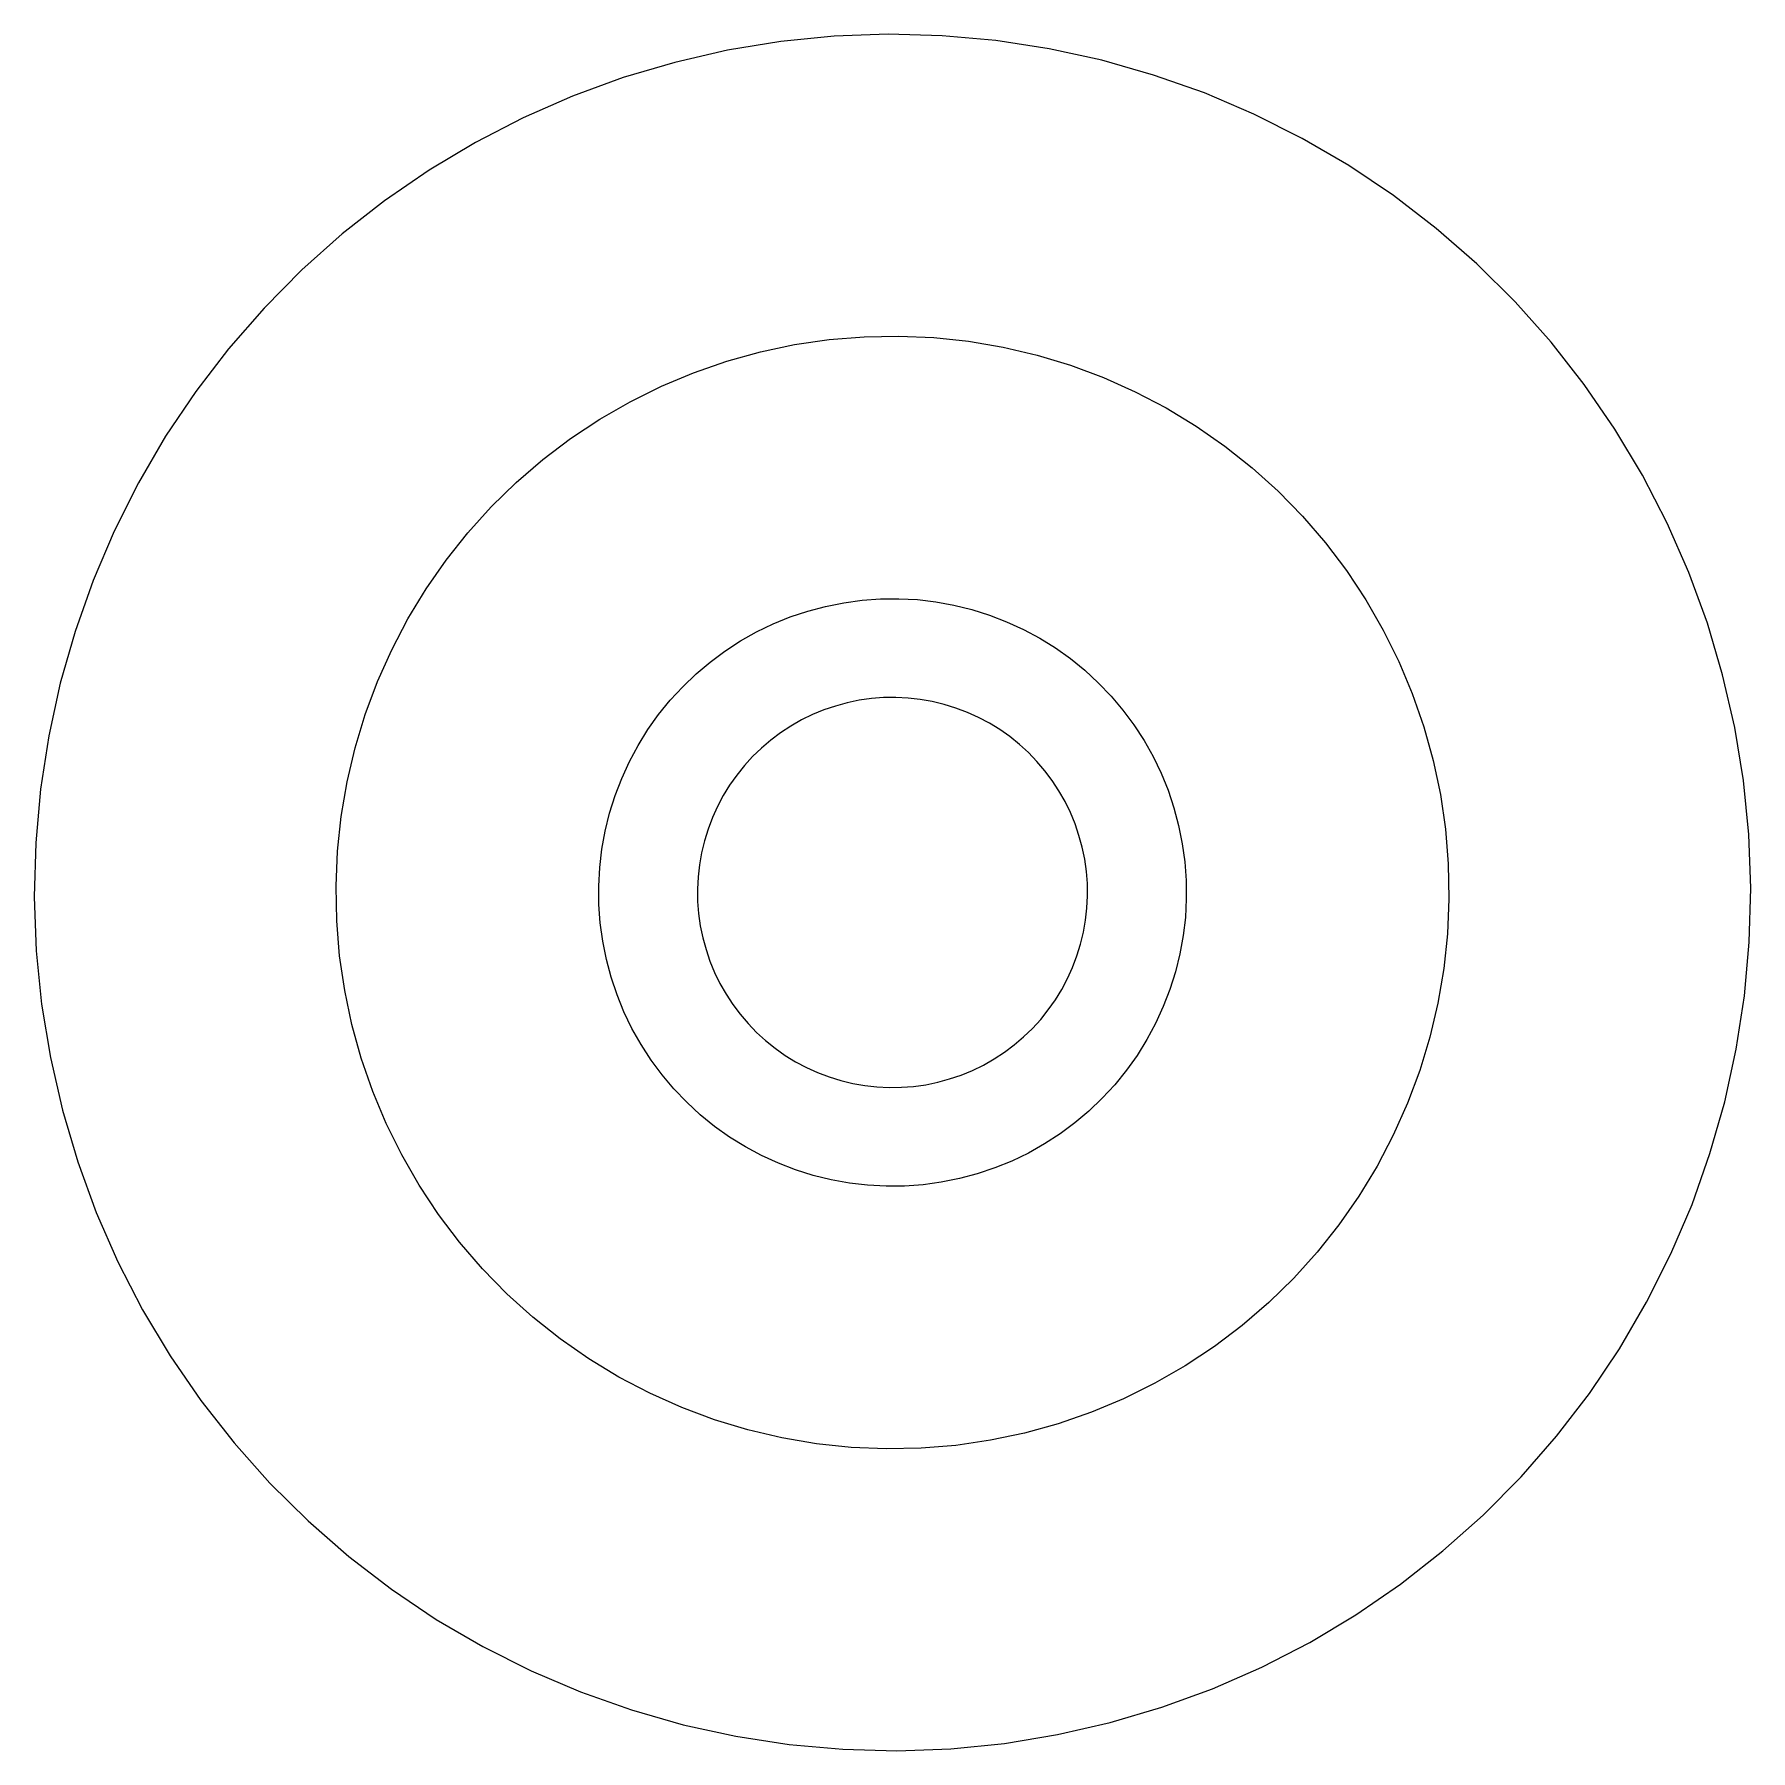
# Model space of a CAD drawing. Header units: millimetres. Extents: x -250 to 290, y -186 to 164.
# Drawn here: x -250.25 to -219.29, y -183.84 to -152.89 of the extents above; entities that cross this region are included whole.
import ezdxf

# ---------------------------------------------------------------- set-up
doc = ezdxf.new("R2010")
doc.units = ezdxf.units.MM
doc.header["$MEASUREMENT"] = 0
doc.layers.add('Camada 1', color=7, linetype='Continuous')

msp = doc.modelspace()

# ---------------------------------------------------------------- linework, layer by layer
at = {"layer": 'Camada 1', "color": 240, "lineweight": 9}
for points in [[(-245.3075, -179.7), (-245.3075, -179.7), (-245.9987, -179.0155), (-245.9987, -179.0155), (-245.9987, -179.0155), (-245.9987, -179.0155), (-246.6449, -178.2894), (-246.6449, -178.2894), (-246.6449, -178.2894), (-246.6449, -178.2894), (-247.2449, -177.524), (-247.2449, -177.524), (-247.2449, -177.524), (-247.2449, -177.524), (-247.7954, -176.7224), (-247.7954, -176.7224), (-247.7954, -176.7224), (-247.7954, -176.7224), (-248.2952, -175.8883), (-248.2952, -175.8883), (-248.2952, -175.8883), (-248.2952, -175.8883), (-248.741, -175.0237), (-248.741, -175.0237), (-248.741, -175.0237), (-248.741, -175.0237), (-249.1316, -174.1333), (-249.1316, -174.1333), (-249.1316, -174.1333), (-249.1316, -174.1333), (-249.4648, -173.2203), (-249.4648, -173.2203), (-249.4648, -173.2203), (-249.4648, -173.2203), (-249.7418, -172.2882), (-249.7418, -172.2882), (-249.7418, -172.2882), (-249.7418, -172.2882), (-249.9579, -171.3403), (-249.9579, -171.3403), (-249.9579, -171.3403), (-249.9579, -171.3403), (-250.1155, -170.3801), (-250.1155, -170.3801), (-250.1155, -170.3801), (-250.1155, -170.3801), (-250.2112, -169.4131), (-250.2112, -169.4131), (-250.2112, -169.4131), (-250.2112, -169.4131), (-250.2472, -168.4416), (-250.2472, -168.4416), (-250.2472, -168.4416), (-250.2472, -168.4416), (-250.2213, -167.469), (-250.2213, -167.469), (-250.2213, -167.469), (-250.2213, -167.469), (-250.1346, -166.5009), (-250.1346, -166.5009), (-250.1346, -166.5009), (-250.1346, -166.5009), (-249.9872, -165.5395), (-249.9872, -165.5395), (-249.9872, -165.5395), (-249.9872, -165.5395), (-249.78, -164.5894), (-249.78, -164.5894), (-249.78, -164.5894), (-249.78, -164.5894), (-249.5132, -163.6539), (-249.5132, -163.6539), (-249.5132, -163.6539), (-249.5132, -163.6539), (-249.1879, -162.7376), (-249.1879, -162.7376), (-249.1879, -162.7376), (-249.1879, -162.7376), (-248.8063, -161.8437), (-248.8063, -161.8437), (-248.8063, -161.8437), (-248.8063, -161.8437), (-248.3695, -160.9747), (-248.3695, -160.9747), (-248.3695, -160.9747), (-248.3695, -160.9747), (-247.8787, -160.1349), (-247.8787, -160.1349), (-247.8787, -160.1349), (-247.8787, -160.1349), (-247.3361, -159.3277), (-247.3361, -159.3277), (-247.3361, -159.3277), (-247.3361, -159.3277), (-246.7439, -158.5566), (-246.7439, -158.5566), (-246.7439, -158.5566), (-246.7439, -158.5566), (-246.1045, -157.8249), (-246.1045, -157.8249), (-246.1045, -157.8249), (-246.1045, -157.8249), (-245.4201, -157.1337), (-245.4201, -157.1337), (-245.4201, -157.1337), (-245.4201, -157.1337), (-244.694, -156.4864), (-244.694, -156.4864), (-244.694, -156.4864), (-244.694, -156.4864), (-243.9285, -155.8864), (-243.9285, -155.8864), (-243.9285, -155.8864), (-243.9285, -155.8864), (-243.127, -155.3359), (-243.127, -155.3359), (-243.127, -155.3359), (-243.127, -155.3359), (-242.2928, -154.8372), (-242.2928, -154.8372), (-242.2928, -154.8372), (-242.2928, -154.8372), (-241.4283, -154.3914), (-241.4283, -154.3914), (-241.4283, -154.3914), (-241.4283, -154.3914), (-240.5378, -154.0008), (-240.5378, -154.0008), (-240.5378, -154.0008), (-240.5378, -154.0008), (-239.6249, -153.6665), (-239.6249, -153.6665), (-239.6249, -153.6665), (-239.6249, -153.6665), (-238.6928, -153.3907), (-238.6928, -153.3907), (-238.6928, -153.3907), (-238.6928, -153.3907), (-237.7449, -153.1734), (-237.7449, -153.1734), (-237.7449, -153.1734), (-237.7449, -153.1734), (-236.7847, -153.0169), (-236.7847, -153.0169), (-236.7847, -153.0169), (-236.7847, -153.0169), (-235.8177, -152.9201), (-235.8177, -152.9201), (-235.8177, -152.9201), (-235.8177, -152.9201), (-234.8462, -152.8852), (-234.8462, -152.8852), (-234.8462, -152.8852), (-234.8462, -152.8852), (-233.8735, -152.9111), (-233.8735, -152.9111), (-233.8735, -152.9111), (-233.8735, -152.9111), (-232.9054, -152.9978), (-232.9054, -152.9978), (-232.9054, -152.9978), (-232.9054, -152.9978), (-231.944, -153.1453), (-231.944, -153.1453), (-231.944, -153.1453), (-231.944, -153.1453), (-230.9939, -153.3524), (-230.9939, -153.3524), (-230.9939, -153.3524), (-230.9939, -153.3524), (-230.0585, -153.6192), (-230.0585, -153.6192), (-230.0585, -153.6192), (-230.0585, -153.6192), (-229.1421, -153.9434), (-229.1421, -153.9434), (-229.1421, -153.9434), (-229.1421, -153.9434), (-228.2483, -154.325), (-228.2483, -154.325), (-228.2483, -154.325), (-228.2483, -154.325), (-227.3792, -154.7629), (-227.3792, -154.7629), (-227.3792, -154.7629), (-227.3792, -154.7629), (-226.5394, -155.2526), (-226.5394, -155.2526), (-226.5394, -155.2526), (-226.5394, -155.2526), (-225.7334, -155.7952), (-225.7334, -155.7952), (-225.7334, -155.7952), (-225.7334, -155.7952), (-224.9612, -156.3873), (-224.9612, -156.3873), (-224.9612, -156.3873), (-224.9612, -156.3873), (-224.2295, -157.0268), (-224.2295, -157.0268), (-224.2295, -157.0268), (-224.2295, -157.0268), (-223.5383, -157.7112), (-223.5383, -157.7112), (-223.5383, -157.7112), (-223.5383, -157.7112), (-222.891, -158.4373), (-222.891, -158.4373), (-222.891, -158.4373), (-222.891, -158.4373), (-222.291, -159.2028), (-222.291, -159.2028), (-222.291, -159.2028), (-222.291, -159.2028), (-221.7405, -160.0043), (-221.7405, -160.0043), (-221.7405, -160.0043), (-221.7405, -160.0043), (-221.2418, -160.8385), (-221.2418, -160.8385), (-221.2418, -160.8385), (-221.2418, -160.8385), (-220.796, -161.703), (-220.796, -161.703), (-220.796, -161.703), (-220.796, -161.703), (-220.4054, -162.5935), (-220.4054, -162.5935), (-220.4054, -162.5935), (-220.4054, -162.5935), (-220.071, -163.5064), (-220.071, -163.5064), (-220.071, -163.5064), (-220.071, -163.5064), (-219.7952, -164.4397), (-219.7952, -164.4397), (-219.7952, -164.4397), (-219.7952, -164.4397), (-219.578, -165.3875), (-219.578, -165.3875), (-219.578, -165.3875), (-219.578, -165.3875), (-219.4215, -166.3466), (-219.4215, -166.3466), (-219.4215, -166.3466), (-219.4215, -166.3466), (-219.3247, -167.3148), (-219.3247, -167.3148), (-219.3247, -167.3148), (-219.3247, -167.3148), (-219.2898, -168.2863), (-219.2898, -168.2863), (-219.2898, -168.2863), (-219.2898, -168.2863), (-219.3157, -169.2578), (-219.3157, -169.2578), (-219.3157, -169.2578), (-219.3157, -169.2578), (-219.4024, -170.227), (-219.4024, -170.227), (-219.4024, -170.227), (-219.4024, -170.227), (-219.5498, -171.1884), (-219.5498, -171.1884), (-219.5498, -171.1884), (-219.5498, -171.1884), (-219.757, -172.1385), (-219.757, -172.1385), (-219.757, -172.1385), (-219.757, -172.1385), (-220.0238, -173.0728), (-220.0238, -173.0728), (-220.0238, -173.0728), (-220.0238, -173.0728), (-220.348, -173.9892), (-220.348, -173.9892), (-220.348, -173.9892), (-220.348, -173.9892), (-220.7296, -174.8841), (-220.7296, -174.8841), (-220.7296, -174.8841), (-220.7296, -174.8841), (-221.1675, -175.7521), (-221.1675, -175.7521), (-221.1675, -175.7521), (-221.1675, -175.7521), (-221.6583, -176.5919), (-221.6583, -176.5919), (-221.6583, -176.5919), (-221.6583, -176.5919), (-222.1998, -177.399), (-222.1998, -177.399), (-222.1998, -177.399), (-222.1998, -177.399), (-222.7919, -178.1701), (-222.7919, -178.1701), (-222.7919, -178.1701), (-222.7919, -178.1701), (-223.4313, -178.903), (-223.4313, -178.903), (-223.4313, -178.903), (-223.4313, -178.903), (-224.1158, -179.5942), (-224.1158, -179.5942), (-224.1158, -179.5942), (-224.1158, -179.5942), (-224.8419, -180.2403), (-224.8419, -180.2403), (-224.8419, -180.2403), (-224.8419, -180.2403), (-225.6073, -180.8403), (-225.6073, -180.8403), (-225.6073, -180.8403), (-225.6073, -180.8403), (-226.4089, -181.3908), (-226.4089, -181.3908), (-226.4089, -181.3908), (-226.4089, -181.3908), (-227.243, -181.8906), (-227.243, -181.8906), (-227.243, -181.8906), (-227.243, -181.8906), (-228.1076, -182.3364), (-228.1076, -182.3364), (-228.1076, -182.3364), (-228.1076, -182.3364), (-228.998, -182.727), (-228.998, -182.727), (-228.998, -182.727), (-228.998, -182.727), (-229.911, -183.0603), (-229.911, -183.0603), (-229.911, -183.0603), (-229.911, -183.0603), (-230.8442, -183.3361), (-230.8442, -183.3361), (-230.8442, -183.3361), (-230.8442, -183.3361), (-231.7921, -183.5533), (-231.7921, -183.5533), (-231.7921, -183.5533), (-231.7921, -183.5533), (-232.7512, -183.7109), (-232.7512, -183.7109), (-232.7512, -183.7109), (-232.7512, -183.7109), (-233.7193, -183.8066), (-233.7193, -183.8066), (-233.7193, -183.8066), (-233.7193, -183.8066), (-234.6908, -183.8426), (-234.6908, -183.8426), (-234.6908, -183.8426), (-234.6908, -183.8426), (-235.6623, -183.8168), (-235.6623, -183.8168), (-235.6623, -183.8168), (-235.6623, -183.8168), (-236.6316, -183.7301), (-236.6316, -183.7301), (-236.6316, -183.7301), (-236.6316, -183.7301), (-237.5929, -183.5826), (-237.5929, -183.5826), (-237.5929, -183.5826), (-237.5929, -183.5826), (-238.543, -183.3755), (-238.543, -183.3755), (-238.543, -183.3755), (-238.543, -183.3755), (-239.4774, -183.1087), (-239.4774, -183.1087), (-239.4774, -183.1087), (-239.4774, -183.1087), (-240.3937, -182.7833), (-240.3937, -182.7833), (-240.3937, -182.7833), (-240.3937, -182.7833), (-241.2887, -182.4017), (-241.2887, -182.4017), (-241.2887, -182.4017), (-241.2887, -182.4017), (-242.1577, -181.9649), (-242.1577, -181.9649), (-242.1577, -181.9649), (-242.1577, -181.9649), (-242.9964, -181.4741), (-242.9964, -181.4741), (-242.9964, -181.4741), (-242.9964, -181.4741), (-243.8036, -180.9315), (-243.8036, -180.9315), (-243.8036, -180.9315), (-243.8036, -180.9315), (-244.5747, -180.3394), (-244.5747, -180.3394), (-244.5747, -180.3394), (-244.5747, -180.3394), (-245.3075, -179.7), (-245.3075, -179.7)], [(-241.7243, -175.6001), (-241.7243, -175.6001), (-241.256, -176.0234), (-241.256, -176.0234), (-241.256, -176.0234), (-241.256, -176.0234), (-240.7618, -176.4151), (-240.7618, -176.4151), (-240.7618, -176.4151), (-240.7618, -176.4151), (-240.2451, -176.7753), (-240.2451, -176.7753), (-240.2451, -176.7753), (-240.2451, -176.7753), (-239.7059, -177.1029), (-239.7059, -177.1029), (-239.7059, -177.1029), (-239.7059, -177.1029), (-239.1476, -177.3956), (-239.1476, -177.3956), (-239.1476, -177.3956), (-239.1476, -177.3956), (-238.5712, -177.6534), (-238.5712, -177.6534), (-238.5712, -177.6534), (-238.5712, -177.6534), (-237.9802, -177.8729), (-237.9802, -177.8729), (-237.9802, -177.8729), (-237.9802, -177.8729), (-237.3768, -178.0564), (-237.3768, -178.0564), (-237.3768, -178.0564), (-237.3768, -178.0564), (-236.7633, -178.2005), (-236.7633, -178.2005), (-236.7633, -178.2005), (-236.7633, -178.2005), (-236.1419, -178.3075), (-236.1419, -178.3075), (-236.1419, -178.3075), (-236.1419, -178.3075), (-235.5148, -178.3739), (-235.5148, -178.3739), (-235.5148, -178.3739), (-235.5148, -178.3739), (-234.8844, -178.4009), (-234.8844, -178.4009), (-234.8844, -178.4009), (-234.8844, -178.4009), (-234.254, -178.3885), (-234.254, -178.3885), (-234.254, -178.3885), (-234.254, -178.3885), (-233.6259, -178.3356), (-233.6259, -178.3356), (-233.6259, -178.3356), (-233.6259, -178.3356), (-233.0022, -178.2444), (-233.0022, -178.2444), (-233.0022, -178.2444), (-233.0022, -178.2444), (-232.3853, -178.1138), (-232.3853, -178.1138), (-232.3853, -178.1138), (-232.3853, -178.1138), (-231.7774, -177.945), (-231.7774, -177.945), (-231.7774, -177.945), (-231.7774, -177.945), (-231.1819, -177.739), (-231.1819, -177.739), (-231.1819, -177.739), (-231.1819, -177.739), (-230.5999, -177.4947), (-230.5999, -177.4947), (-230.5999, -177.4947), (-230.5999, -177.4947), (-230.0348, -177.2155), (-230.0348, -177.2155), (-230.0348, -177.2155), (-230.0348, -177.2155), (-229.4888, -176.9003), (-229.4888, -176.9003), (-229.4888, -176.9003), (-229.4888, -176.9003), (-228.9631, -176.5525), (-228.9631, -176.5525), (-228.9631, -176.5525), (-228.9631, -176.5525), (-228.4599, -176.172), (-228.4599, -176.172), (-228.4599, -176.172), (-228.4599, -176.172), (-227.9826, -175.7599), (-227.9826, -175.7599), (-227.9826, -175.7599), (-227.9826, -175.7599), (-227.5312, -175.3198), (-227.5312, -175.3198), (-227.5312, -175.3198), (-227.5312, -175.3198), (-227.1091, -174.8515), (-227.1091, -174.8515), (-227.1091, -174.8515), (-227.1091, -174.8515), (-226.7162, -174.3573), (-226.7162, -174.3573), (-226.7162, -174.3573), (-226.7162, -174.3573), (-226.356, -173.8406), (-226.356, -173.8406), (-226.356, -173.8406), (-226.356, -173.8406), (-226.0284, -173.3014), (-226.0284, -173.3014), (-226.0284, -173.3014), (-226.0284, -173.3014), (-225.7357, -172.743), (-225.7357, -172.743), (-225.7357, -172.743), (-225.7357, -172.743), (-225.479, -172.1666), (-225.479, -172.1666), (-225.479, -172.1666), (-225.479, -172.1666), (-225.2584, -171.5756), (-225.2584, -171.5756), (-225.2584, -171.5756), (-225.2584, -171.5756), (-225.076, -170.9722), (-225.076, -170.9722), (-225.076, -170.9722), (-225.076, -170.9722), (-224.9308, -170.3587), (-224.9308, -170.3587), (-224.9308, -170.3587), (-224.9308, -170.3587), (-224.825, -169.7373), (-224.825, -169.7373), (-224.825, -169.7373), (-224.825, -169.7373), (-224.7586, -169.1103), (-224.7586, -169.1103), (-224.7586, -169.1103), (-224.7586, -169.1103), (-224.7315, -168.4799), (-224.7315, -168.4799), (-224.7315, -168.4799), (-224.7315, -168.4799), (-224.7439, -167.8495), (-224.7439, -167.8495), (-224.7439, -167.8495), (-224.7439, -167.8495), (-224.7957, -167.2213), (-224.7957, -167.2213), (-224.7957, -167.2213), (-224.7957, -167.2213), (-224.8869, -166.5977), (-224.8869, -166.5977), (-224.8869, -166.5977), (-224.8869, -166.5977), (-225.0175, -165.9808), (-225.0175, -165.9808), (-225.0175, -165.9808), (-225.0175, -165.9808), (-225.1863, -165.3729), (-225.1863, -165.3729), (-225.1863, -165.3729), (-225.1863, -165.3729), (-225.3935, -164.7774), (-225.3935, -164.7774), (-225.3935, -164.7774), (-225.3935, -164.7774), (-225.6366, -164.1954), (-225.6366, -164.1954), (-225.6366, -164.1954), (-225.6366, -164.1954), (-225.9169, -163.6303), (-225.9169, -163.6303), (-225.9169, -163.6303), (-225.9169, -163.6303), (-226.231, -163.0843), (-226.231, -163.0843), (-226.231, -163.0843), (-226.231, -163.0843), (-226.58, -162.5586), (-226.58, -162.5586), (-226.58, -162.5586), (-226.58, -162.5586), (-226.9605, -162.0554), (-226.9605, -162.0554), (-226.9605, -162.0554), (-226.9605, -162.0554), (-227.3714, -161.5781), (-227.3714, -161.5781), (-227.3714, -161.5781), (-227.3714, -161.5781), (-227.8126, -161.1266), (-227.8126, -161.1266), (-227.8126, -161.1266), (-227.8126, -161.1266), (-228.2809, -160.7045), (-228.2809, -160.7045), (-228.2809, -160.7045), (-228.2809, -160.7045), (-228.774, -160.3116), (-228.774, -160.3116), (-228.774, -160.3116), (-228.774, -160.3116), (-229.2918, -159.9514), (-229.2918, -159.9514), (-229.2918, -159.9514), (-229.2918, -159.9514), (-229.8311, -159.6238), (-229.8311, -159.6238), (-229.8311, -159.6238), (-229.8311, -159.6238), (-230.3894, -159.3311), (-230.3894, -159.3311), (-230.3894, -159.3311), (-230.3894, -159.3311), (-230.9647, -159.0745), (-230.9647, -159.0745), (-230.9647, -159.0745), (-230.9647, -159.0745), (-231.5557, -158.8538), (-231.5557, -158.8538), (-231.5557, -158.8538), (-231.5557, -158.8538), (-232.1591, -158.6714), (-232.1591, -158.6714), (-232.1591, -158.6714), (-232.1591, -158.6714), (-232.7726, -158.5262), (-232.7726, -158.5262), (-232.7726, -158.5262), (-232.7726, -158.5262), (-233.3951, -158.4204), (-233.3951, -158.4204), (-233.3951, -158.4204), (-233.3951, -158.4204), (-234.0221, -158.354), (-234.0221, -158.354), (-234.0221, -158.354), (-234.0221, -158.354), (-234.6514, -158.327), (-234.6514, -158.327), (-234.6514, -158.327), (-234.6514, -158.327), (-235.2818, -158.3394), (-235.2818, -158.3394), (-235.2818, -158.3394), (-235.2818, -158.3394), (-235.9111, -158.3911), (-235.9111, -158.3911), (-235.9111, -158.3911), (-235.9111, -158.3911), (-236.5348, -158.4823), (-236.5348, -158.4823), (-236.5348, -158.4823), (-236.5348, -158.4823), (-237.1517, -158.6129), (-237.1517, -158.6129), (-237.1517, -158.6129), (-237.1517, -158.6129), (-237.7595, -158.7818), (-237.7595, -158.7818), (-237.7595, -158.7818), (-237.7595, -158.7818), (-238.3551, -158.9889), (-238.3551, -158.9889), (-238.3551, -158.9889), (-238.3551, -158.9889), (-238.9359, -159.2321), (-238.9359, -159.2321), (-238.9359, -159.2321), (-238.9359, -159.2321), (-239.501, -159.5124), (-239.501, -159.5124), (-239.501, -159.5124), (-239.501, -159.5124), (-240.0481, -159.8264), (-240.0481, -159.8264), (-240.0481, -159.8264), (-240.0481, -159.8264), (-240.5739, -160.1754), (-240.5739, -160.1754), (-240.5739, -160.1754), (-240.5739, -160.1754), (-241.0759, -160.5559), (-241.0759, -160.5559), (-241.0759, -160.5559), (-241.0759, -160.5559), (-241.5544, -160.9668), (-241.5544, -160.9668), (-241.5544, -160.9668), (-241.5544, -160.9668), (-242.0058, -161.4081), (-242.0058, -161.4081), (-242.0058, -161.4081), (-242.0058, -161.4081), (-242.4279, -161.8764), (-242.4279, -161.8764), (-242.4279, -161.8764), (-242.4279, -161.8764), (-242.8197, -162.3694), (-242.8197, -162.3694), (-242.8197, -162.3694), (-242.8197, -162.3694), (-243.1799, -162.8873), (-243.1799, -162.8873), (-243.1799, -162.8873), (-243.1799, -162.8873), (-243.5075, -163.4265), (-243.5075, -163.4265), (-243.5075, -163.4265), (-243.5075, -163.4265), (-243.8002, -163.9849), (-243.8002, -163.9849), (-243.8002, -163.9849), (-243.8002, -163.9849), (-244.058, -164.5601), (-244.058, -164.5601), (-244.058, -164.5601), (-244.058, -164.5601), (-244.2786, -165.1511), (-244.2786, -165.1511), (-244.2786, -165.1511), (-244.2786, -165.1511), (-244.461, -165.7545), (-244.461, -165.7545), (-244.461, -165.7545), (-244.461, -165.7545), (-244.6062, -166.368), (-244.6062, -166.368), (-244.6062, -166.368), (-244.6062, -166.368), (-244.712, -166.9905), (-244.712, -166.9905), (-244.712, -166.9905), (-244.712, -166.9905), (-244.7784, -167.6176), (-244.7784, -167.6176), (-244.7784, -167.6176), (-244.7784, -167.6176), (-244.8055, -168.2469), (-244.8055, -168.2469), (-244.8055, -168.2469), (-244.8055, -168.2469), (-244.7931, -168.8773), (-244.7931, -168.8773), (-244.7931, -168.8773), (-244.7931, -168.8773), (-244.7413, -169.5065), (-244.7413, -169.5065), (-244.7413, -169.5065), (-244.7413, -169.5065), (-244.649, -170.1302), (-244.649, -170.1302), (-244.649, -170.1302), (-244.649, -170.1302), (-244.5184, -170.7471), (-244.5184, -170.7471), (-244.5184, -170.7471), (-244.5184, -170.7471), (-244.3495, -171.355), (-244.3495, -171.355), (-244.3495, -171.355), (-244.3495, -171.355), (-244.1435, -171.9505), (-244.1435, -171.9505), (-244.1435, -171.9505), (-244.1435, -171.9505), (-243.8992, -172.5314), (-243.8992, -172.5314), (-243.8992, -172.5314), (-243.8992, -172.5314), (-243.6201, -173.0965), (-243.6201, -173.0965), (-243.6201, -173.0965), (-243.6201, -173.0965), (-243.3049, -173.6436), (-243.3049, -173.6436), (-243.3049, -173.6436), (-243.3049, -173.6436), (-242.957, -174.1693), (-242.957, -174.1693), (-242.957, -174.1693), (-242.957, -174.1693), (-242.5765, -174.6714), (-242.5765, -174.6714), (-242.5765, -174.6714), (-242.5765, -174.6714), (-242.1645, -175.1498), (-242.1645, -175.1498), (-242.1645, -175.1498), (-242.1645, -175.1498), (-241.7243, -175.6001), (-241.7243, -175.6001)], [(-238.48, -172.1475), (-238.48, -172.1475), (-238.2346, -172.3726), (-238.2346, -172.3726), (-238.2346, -172.3726), (-238.2346, -172.3726), (-237.9768, -172.5831), (-237.9768, -172.5831), (-237.9768, -172.5831), (-237.9768, -172.5831), (-237.7055, -172.7756), (-237.7055, -172.7756), (-237.7055, -172.7756), (-237.7055, -172.7756), (-237.4218, -172.9513), (-237.4218, -172.9513), (-237.4218, -172.9513), (-237.4218, -172.9513), (-237.1291, -173.1089), (-237.1291, -173.1089), (-237.1291, -173.1089), (-237.1291, -173.1089), (-236.8263, -173.2484), (-236.8263, -173.2484), (-236.8263, -173.2484), (-236.8263, -173.2484), (-236.5156, -173.3678), (-236.5156, -173.3678), (-236.5156, -173.3678), (-236.5156, -173.3678), (-236.1982, -173.468), (-236.1982, -173.468), (-236.1982, -173.468), (-236.1982, -173.468), (-235.8751, -173.5468), (-235.8751, -173.5468), (-235.8751, -173.5468), (-235.8751, -173.5468), (-235.5464, -173.6064), (-235.5464, -173.6064), (-235.5464, -173.6064), (-235.5464, -173.6064), (-235.2165, -173.6447), (-235.2165, -173.6447), (-235.2165, -173.6447), (-235.2165, -173.6447), (-234.8833, -173.6627), (-234.8833, -173.6627), (-234.8833, -173.6627), (-234.8833, -173.6627), (-234.5512, -173.6593), (-234.5512, -173.6593), (-234.5512, -173.6593), (-234.5512, -173.6593), (-234.218, -173.6357), (-234.218, -173.6357), (-234.218, -173.6357), (-234.218, -173.6357), (-233.8882, -173.5907), (-233.8882, -173.5907), (-233.8882, -173.5907), (-233.8882, -173.5907), (-233.5617, -173.5254), (-233.5617, -173.5254), (-233.5617, -173.5254), (-233.5617, -173.5254), (-233.2409, -173.4387), (-233.2409, -173.4387), (-233.2409, -173.4387), (-233.2409, -173.4387), (-232.9246, -173.3329), (-232.9246, -173.3329), (-232.9246, -173.3329), (-232.9246, -173.3329), (-232.6161, -173.2079), (-232.6161, -173.2079), (-232.6161, -173.2079), (-232.6161, -173.2079), (-232.3167, -173.0627), (-232.3167, -173.0627), (-232.3167, -173.0627), (-232.3167, -173.0627), (-232.0262, -172.8995), (-232.0262, -172.8995), (-232.0262, -172.8995), (-232.0262, -172.8995), (-231.747, -172.7182), (-231.747, -172.7182), (-231.747, -172.7182), (-231.747, -172.7182), (-231.4791, -172.5201), (-231.4791, -172.5201), (-231.4791, -172.5201), (-231.4791, -172.5201), (-231.2247, -172.3051), (-231.2247, -172.3051), (-231.2247, -172.3051), (-231.2247, -172.3051), (-230.9849, -172.0754), (-230.9849, -172.0754), (-230.9849, -172.0754), (-230.9849, -172.0754), (-230.7587, -171.83), (-230.7587, -171.83), (-230.7587, -171.83), (-230.7587, -171.83), (-230.5493, -171.5711), (-230.5493, -171.5711), (-230.5493, -171.5711), (-230.5493, -171.5711), (-230.3557, -171.3009), (-230.3557, -171.3009), (-230.3557, -171.3009), (-230.3557, -171.3009), (-230.18, -171.0173), (-230.18, -171.0173), (-230.18, -171.0173), (-230.18, -171.0173), (-230.0224, -170.7246), (-230.0224, -170.7246), (-230.0224, -170.7246), (-230.0224, -170.7246), (-229.884, -170.4218), (-229.884, -170.4218), (-229.884, -170.4218), (-229.884, -170.4218), (-229.7646, -170.1111), (-229.7646, -170.1111), (-229.7646, -170.1111), (-229.7646, -170.1111), (-229.6645, -169.7936), (-229.6645, -169.7936), (-229.6645, -169.7936), (-229.6645, -169.7936), (-229.5845, -169.4694), (-229.5845, -169.4694), (-229.5845, -169.4694), (-229.5845, -169.4694), (-229.526, -169.1418), (-229.526, -169.1418), (-229.526, -169.1418), (-229.526, -169.1418), (-229.4866, -168.812), (-229.4866, -168.812), (-229.4866, -168.812), (-229.4866, -168.812), (-229.4697, -168.4788), (-229.4697, -168.4788), (-229.4697, -168.4788), (-229.4697, -168.4788), (-229.472, -168.1455), (-229.472, -168.1455), (-229.472, -168.1455), (-229.472, -168.1455), (-229.4967, -167.8135), (-229.4967, -167.8135), (-229.4967, -167.8135), (-229.4967, -167.8135), (-229.5418, -167.4836), (-229.5418, -167.4836), (-229.5418, -167.4836), (-229.5418, -167.4836), (-229.607, -167.1572), (-229.607, -167.1572), (-229.607, -167.1572), (-229.607, -167.1572), (-229.6926, -166.8363), (-229.6926, -166.8363), (-229.6926, -166.8363), (-229.6926, -166.8363), (-229.7984, -166.52), (-229.7984, -166.52), (-229.7984, -166.52), (-229.7984, -166.52), (-229.9245, -166.2115), (-229.9245, -166.2115), (-229.9245, -166.2115), (-229.9245, -166.2115), (-230.0686, -165.9121), (-230.0686, -165.9121), (-230.0686, -165.9121), (-230.0686, -165.9121), (-230.2318, -165.6217), (-230.2318, -165.6217), (-230.2318, -165.6217), (-230.2318, -165.6217), (-230.4131, -165.3425), (-230.4131, -165.3425), (-230.4131, -165.3425), (-230.4131, -165.3425), (-230.6123, -165.0746), (-230.6123, -165.0746), (-230.6123, -165.0746), (-230.6123, -165.0746), (-230.8262, -164.8202), (-230.8262, -164.8202), (-230.8262, -164.8202), (-230.8262, -164.8202), (-231.057, -164.5792), (-231.057, -164.5792), (-231.057, -164.5792), (-231.057, -164.5792), (-231.3013, -164.3541), (-231.3013, -164.3541), (-231.3013, -164.3541), (-231.3013, -164.3541), (-231.5602, -164.1447), (-231.5602, -164.1447), (-231.5602, -164.1447), (-231.5602, -164.1447), (-231.8315, -163.9511), (-231.8315, -163.9511), (-231.8315, -163.9511), (-231.8315, -163.9511), (-232.114, -163.7755), (-232.114, -163.7755), (-232.114, -163.7755), (-232.114, -163.7755), (-232.4078, -163.6179), (-232.4078, -163.6179), (-232.4078, -163.6179), (-232.4078, -163.6179), (-232.7107, -163.4794), (-232.7107, -163.4794), (-232.7107, -163.4794), (-232.7107, -163.4794), (-233.0214, -163.3601), (-233.0214, -163.3601), (-233.0214, -163.3601), (-233.0214, -163.3601), (-233.3388, -163.2599), (-233.3388, -163.2599), (-233.3388, -163.2599), (-233.3388, -163.2599), (-233.6619, -163.18), (-233.6619, -163.18), (-233.6619, -163.18), (-233.6619, -163.18), (-233.9895, -163.1203), (-233.9895, -163.1203), (-233.9895, -163.1203), (-233.9895, -163.1203), (-234.3205, -163.082), (-234.3205, -163.082), (-234.3205, -163.082), (-234.3205, -163.082), (-234.6525, -163.0651), (-234.6525, -163.0651), (-234.6525, -163.0651), (-234.6525, -163.0651), (-234.9858, -163.0674), (-234.9858, -163.0674), (-234.9858, -163.0674), (-234.9858, -163.0674), (-235.3178, -163.0922), (-235.3178, -163.0922), (-235.3178, -163.0922), (-235.3178, -163.0922), (-235.6477, -163.1372), (-235.6477, -163.1372), (-235.6477, -163.1372), (-235.6477, -163.1372), (-235.9741, -163.2025), (-235.9741, -163.2025), (-235.9741, -163.2025), (-235.9741, -163.2025), (-236.2961, -163.288), (-236.2961, -163.288), (-236.2961, -163.288), (-236.2961, -163.288), (-236.6113, -163.3939), (-236.6113, -163.3939), (-236.6113, -163.3939), (-236.6113, -163.3939), (-236.9198, -163.5199), (-236.9198, -163.5199), (-236.9198, -163.5199), (-236.9198, -163.5199), (-237.2203, -163.664), (-237.2203, -163.664), (-237.2203, -163.664), (-237.2203, -163.664), (-237.5108, -163.8273), (-237.5108, -163.8273), (-237.5108, -163.8273), (-237.5108, -163.8273), (-237.7899, -164.0085), (-237.7899, -164.0085), (-237.7899, -164.0085), (-237.7899, -164.0085), (-238.0567, -164.2066), (-238.0567, -164.2066), (-238.0567, -164.2066), (-238.0567, -164.2066), (-238.3111, -164.4216), (-238.3111, -164.4216), (-238.3111, -164.4216), (-238.3111, -164.4216), (-238.5521, -164.6524), (-238.5521, -164.6524), (-238.5521, -164.6524), (-238.5521, -164.6524), (-238.7772, -164.8967), (-238.7772, -164.8967), (-238.7772, -164.8967), (-238.7772, -164.8967), (-238.9877, -165.1556), (-238.9877, -165.1556), (-238.9877, -165.1556), (-238.9877, -165.1556), (-239.1802, -165.4269), (-239.1802, -165.4269), (-239.1802, -165.4269), (-239.1802, -165.4269), (-239.3558, -165.7095), (-239.3558, -165.7095), (-239.3558, -165.7095), (-239.3558, -165.7095), (-239.5134, -166.0033), (-239.5134, -166.0033), (-239.5134, -166.0033), (-239.5134, -166.0033), (-239.653, -166.3061), (-239.653, -166.3061), (-239.653, -166.3061), (-239.653, -166.3061), (-239.7723, -166.6168), (-239.7723, -166.6168), (-239.7723, -166.6168), (-239.7723, -166.6168), (-239.8725, -166.9343), (-239.8725, -166.9343), (-239.8725, -166.9343), (-239.8725, -166.9343), (-239.9513, -167.2573), (-239.9513, -167.2573), (-239.9513, -167.2573), (-239.9513, -167.2573), (-240.011, -167.5849), (-240.011, -167.5849), (-240.011, -167.5849), (-240.011, -167.5849), (-240.0493, -167.9159), (-240.0493, -167.9159), (-240.0493, -167.9159), (-240.0493, -167.9159), (-240.0673, -168.248), (-240.0673, -168.248), (-240.0673, -168.248), (-240.0673, -168.248), (-240.0639, -168.5812), (-240.0639, -168.5812), (-240.0639, -168.5812), (-240.0639, -168.5812), (-240.0403, -168.9133), (-240.0403, -168.9133), (-240.0403, -168.9133), (-240.0403, -168.9133), (-239.9952, -169.2431), (-239.9952, -169.2431), (-239.9952, -169.2431), (-239.9952, -169.2431), (-239.9299, -169.5696), (-239.9299, -169.5696), (-239.9299, -169.5696), (-239.9299, -169.5696), (-239.8433, -169.8915), (-239.8433, -169.8915), (-239.8433, -169.8915), (-239.8433, -169.8915), (-239.7374, -170.2067), (-239.7374, -170.2067), (-239.7374, -170.2067), (-239.7374, -170.2067), (-239.6125, -170.5152), (-239.6125, -170.5152), (-239.6125, -170.5152), (-239.6125, -170.5152), (-239.4673, -170.8158), (-239.4673, -170.8158), (-239.4673, -170.8158), (-239.4673, -170.8158), (-239.304, -171.1051), (-239.304, -171.1051), (-239.304, -171.1051), (-239.304, -171.1051), (-239.1228, -171.3854), (-239.1228, -171.3854), (-239.1228, -171.3854), (-239.1228, -171.3854), (-238.9247, -171.6522), (-238.9247, -171.6522), (-238.9247, -171.6522), (-238.9247, -171.6522), (-238.7097, -171.9066), (-238.7097, -171.9066), (-238.7097, -171.9066), (-238.7097, -171.9066), (-238.48, -172.1475), (-238.48, -172.1475)], [(-237.5164, -170.5591), (-237.5164, -170.5591), (-237.6492, -170.3824), (-237.6492, -170.3824), (-237.6492, -170.3824), (-237.6492, -170.3824), (-237.7708, -170.1977), (-237.7708, -170.1977), (-237.7708, -170.1977), (-237.7708, -170.1977), (-237.88, -170.0052), (-237.88, -170.0052), (-237.88, -170.0052), (-237.88, -170.0052), (-237.9768, -169.8071), (-237.9768, -169.8071), (-237.9768, -169.8071), (-237.9768, -169.8071), (-238.0612, -169.6022), (-238.0612, -169.6022), (-238.0612, -169.6022), (-238.0612, -169.6022), (-238.1322, -169.3928), (-238.1322, -169.3928), (-238.1322, -169.3928), (-238.1322, -169.3928), (-238.1907, -169.1801), (-238.1907, -169.1801), (-238.1907, -169.1801), (-238.1907, -169.1801), (-238.2346, -168.9639), (-238.2346, -168.9639), (-238.2346, -168.9639), (-238.2346, -168.9639), (-238.265, -168.7444), (-238.265, -168.7444), (-238.265, -168.7444), (-238.265, -168.7444), (-238.283, -168.5238), (-238.283, -168.5238), (-238.283, -168.5238), (-238.283, -168.5238), (-238.2853, -168.3031), (-238.2853, -168.3031), (-238.2853, -168.3031), (-238.2853, -168.3031), (-238.2751, -168.0825), (-238.2751, -168.0825), (-238.2751, -168.0825), (-238.2751, -168.0825), (-238.2504, -167.863), (-238.2504, -167.863), (-238.2504, -167.863), (-238.2504, -167.863), (-238.2121, -167.6457), (-238.2121, -167.6457), (-238.2121, -167.6457), (-238.2121, -167.6457), (-238.1603, -167.4307), (-238.1603, -167.4307), (-238.1603, -167.4307), (-238.1603, -167.4307), (-238.095, -167.2191), (-238.095, -167.2191), (-238.095, -167.2191), (-238.095, -167.2191), (-238.0162, -167.0131), (-238.0162, -167.0131), (-238.0162, -167.0131), (-238.0162, -167.0131), (-237.925, -166.8116), (-237.925, -166.8116), (-237.925, -166.8116), (-237.925, -166.8116), (-237.8215, -166.6168), (-237.8215, -166.6168), (-237.8215, -166.6168), (-237.8215, -166.6168), (-237.7055, -166.4277), (-237.7055, -166.4277), (-237.7055, -166.4277), (-237.7055, -166.4277), (-237.5783, -166.2476), (-237.5783, -166.2476), (-237.5783, -166.2476), (-237.5783, -166.2476), (-237.4398, -166.0753), (-237.4398, -166.0753), (-237.4398, -166.0753), (-237.4398, -166.0753), (-237.2912, -165.9121), (-237.2912, -165.9121), (-237.2912, -165.9121), (-237.2912, -165.9121), (-237.1325, -165.7579), (-237.1325, -165.7579), (-237.1325, -165.7579), (-237.1325, -165.7579), (-236.9637, -165.6149), (-236.9637, -165.6149), (-236.9637, -165.6149), (-236.9637, -165.6149), (-236.7869, -165.4821), (-236.7869, -165.4821), (-236.7869, -165.4821), (-236.7869, -165.4821), (-236.6023, -165.3616), (-236.6023, -165.3616), (-236.6023, -165.3616), (-236.6023, -165.3616), (-236.4098, -165.2524), (-236.4098, -165.2524), (-236.4098, -165.2524), (-236.4098, -165.2524), (-236.2117, -165.1556), (-236.2117, -165.1556), (-236.2117, -165.1556), (-236.2117, -165.1556), (-236.0068, -165.0712), (-236.0068, -165.0712), (-236.0068, -165.0712), (-236.0068, -165.0712), (-235.7974, -165.0003), (-235.7974, -165.0003), (-235.7974, -165.0003), (-235.7974, -165.0003), (-235.5846, -164.9417), (-235.5846, -164.9417), (-235.5846, -164.9417), (-235.5846, -164.9417), (-235.3685, -164.8967), (-235.3685, -164.8967), (-235.3685, -164.8967), (-235.3685, -164.8967), (-235.149, -164.8663), (-235.149, -164.8663), (-235.149, -164.8663), (-235.149, -164.8663), (-234.9283, -164.8494), (-234.9283, -164.8494), (-234.9283, -164.8494), (-234.9283, -164.8494), (-234.7077, -164.846), (-234.7077, -164.846), (-234.7077, -164.846), (-234.7077, -164.846), (-234.4871, -164.8573), (-234.4871, -164.8573), (-234.4871, -164.8573), (-234.4871, -164.8573), (-234.2675, -164.8821), (-234.2675, -164.8821), (-234.2675, -164.8821), (-234.2675, -164.8821), (-234.0503, -164.9203), (-234.0503, -164.9203), (-234.0503, -164.9203), (-234.0503, -164.9203), (-233.8353, -164.9721), (-233.8353, -164.9721), (-233.8353, -164.9721), (-233.8353, -164.9721), (-233.6236, -165.0374), (-233.6236, -165.0374), (-233.6236, -165.0374), (-233.6236, -165.0374), (-233.4176, -165.1151), (-233.4176, -165.1151), (-233.4176, -165.1151), (-233.4176, -165.1151), (-233.2161, -165.2063), (-233.2161, -165.2063), (-233.2161, -165.2063), (-233.2161, -165.2063), (-233.0214, -165.311), (-233.0214, -165.311), (-233.0214, -165.311), (-233.0214, -165.311), (-232.8322, -165.4258), (-232.8322, -165.4258), (-232.8322, -165.4258), (-232.8322, -165.4258), (-232.6521, -165.553), (-232.6521, -165.553), (-232.6521, -165.553), (-232.6521, -165.553), (-232.4799, -165.6915), (-232.4799, -165.6915), (-232.4799, -165.6915), (-232.4799, -165.6915), (-232.3167, -165.8412), (-232.3167, -165.8412), (-232.3167, -165.8412), (-232.3167, -165.8412), (-232.1624, -165.9999), (-232.1624, -165.9999), (-232.1624, -165.9999), (-232.1624, -165.9999), (-232.0195, -166.1676), (-232.0195, -166.1676), (-232.0195, -166.1676), (-232.0195, -166.1676), (-231.8866, -166.3455), (-231.8866, -166.3455), (-231.8866, -166.3455), (-231.8866, -166.3455), (-231.7662, -166.5301), (-231.7662, -166.5301), (-231.7662, -166.5301), (-231.7662, -166.5301), (-231.657, -166.7215), (-231.657, -166.7215), (-231.657, -166.7215), (-231.657, -166.7215), (-231.5602, -166.9208), (-231.5602, -166.9208), (-231.5602, -166.9208), (-231.5602, -166.9208), (-231.4757, -167.1245), (-231.4757, -167.1245), (-231.4757, -167.1245), (-231.4757, -167.1245), (-231.4048, -167.3339), (-231.4048, -167.3339), (-231.4048, -167.3339), (-231.4048, -167.3339), (-231.3463, -167.5478), (-231.3463, -167.5478), (-231.3463, -167.5478), (-231.3463, -167.5478), (-231.3024, -167.7639), (-231.3024, -167.7639), (-231.3024, -167.7639), (-231.3024, -167.7639), (-231.2709, -167.9823), (-231.2709, -167.9823), (-231.2709, -167.9823), (-231.2709, -167.9823), (-231.254, -168.203), (-231.254, -168.203), (-231.254, -168.203), (-231.254, -168.203), (-231.2506, -168.4236), (-231.2506, -168.4236), (-231.2506, -168.4236), (-231.2506, -168.4236), (-231.2619, -168.6442), (-231.2619, -168.6442), (-231.2619, -168.6442), (-231.2619, -168.6442), (-231.2866, -168.8649), (-231.2866, -168.8649), (-231.2866, -168.8649), (-231.2866, -168.8649), (-231.3249, -169.0821), (-231.3249, -169.0821), (-231.3249, -169.0821), (-231.3249, -169.0821), (-231.3767, -169.2972), (-231.3767, -169.2972), (-231.3767, -169.2972), (-231.3767, -169.2972), (-231.442, -169.5077), (-231.442, -169.5077), (-231.442, -169.5077), (-231.442, -169.5077), (-231.5197, -169.7148), (-231.5197, -169.7148), (-231.5197, -169.7148), (-231.5197, -169.7148), (-231.6108, -169.9163), (-231.6108, -169.9163), (-231.6108, -169.9163), (-231.6108, -169.9163), (-231.7155, -170.1111), (-231.7155, -170.1111), (-231.7155, -170.1111), (-231.7155, -170.1111), (-231.8304, -170.2991), (-231.8304, -170.2991), (-231.8304, -170.2991), (-231.8304, -170.2991), (-231.9587, -170.4803), (-231.9587, -170.4803), (-231.9587, -170.4803), (-231.9587, -170.4803), (-232.096, -170.6525), (-232.096, -170.6525), (-232.096, -170.6525), (-232.096, -170.6525), (-232.2457, -170.8158), (-232.2457, -170.8158), (-232.2457, -170.8158), (-232.2457, -170.8158), (-232.4045, -170.9689), (-232.4045, -170.9689), (-232.4045, -170.9689), (-232.4045, -170.9689), (-232.5722, -171.1118), (-232.5722, -171.1118), (-232.5722, -171.1118), (-232.5722, -171.1118), (-232.7501, -171.2447), (-232.7501, -171.2447), (-232.7501, -171.2447), (-232.7501, -171.2447), (-232.9347, -171.3662), (-232.9347, -171.3662), (-232.9347, -171.3662), (-232.9347, -171.3662), (-233.1272, -171.4754), (-233.1272, -171.4754), (-233.1272, -171.4754), (-233.1272, -171.4754), (-233.3253, -171.5722), (-233.3253, -171.5722), (-233.3253, -171.5722), (-233.3253, -171.5722), (-233.5291, -171.6567), (-233.5291, -171.6567), (-233.5291, -171.6567), (-233.5291, -171.6567), (-233.7385, -171.7276), (-233.7385, -171.7276), (-233.7385, -171.7276), (-233.7385, -171.7276), (-233.9523, -171.785), (-233.9523, -171.785), (-233.9523, -171.785), (-233.9523, -171.785), (-234.1685, -171.83), (-234.1685, -171.83), (-234.1685, -171.83), (-234.1685, -171.83), (-234.3869, -171.8604), (-234.3869, -171.8604), (-234.3869, -171.8604), (-234.3869, -171.8604), (-234.6075, -171.8773), (-234.6075, -171.8773), (-234.6075, -171.8773), (-234.6075, -171.8773), (-234.8282, -171.8807), (-234.8282, -171.8807), (-234.8282, -171.8807), (-234.8282, -171.8807), (-235.0488, -171.8706), (-235.0488, -171.8706), (-235.0488, -171.8706), (-235.0488, -171.8706), (-235.2694, -171.8458), (-235.2694, -171.8458), (-235.2694, -171.8458), (-235.2694, -171.8458), (-235.4867, -171.8075), (-235.4867, -171.8075), (-235.4867, -171.8075), (-235.4867, -171.8075), (-235.7017, -171.7557), (-235.7017, -171.7557), (-235.7017, -171.7557), (-235.7017, -171.7557), (-235.9122, -171.6904), (-235.9122, -171.6904), (-235.9122, -171.6904), (-235.9122, -171.6904), (-236.1194, -171.6116), (-236.1194, -171.6116), (-236.1194, -171.6116), (-236.1194, -171.6116), (-236.3209, -171.5205), (-236.3209, -171.5205), (-236.3209, -171.5205), (-236.3209, -171.5205), (-236.5156, -171.4169), (-236.5156, -171.4169), (-236.5156, -171.4169), (-236.5156, -171.4169), (-236.7036, -171.3009), (-236.7036, -171.3009), (-236.7036, -171.3009), (-236.7036, -171.3009), (-236.8849, -171.1737), (-236.8849, -171.1737), (-236.8849, -171.1737), (-236.8849, -171.1737), (-237.0571, -171.0353), (-237.0571, -171.0353), (-237.0571, -171.0353), (-237.0571, -171.0353), (-237.2203, -170.8867), (-237.2203, -170.8867), (-237.2203, -170.8867), (-237.2203, -170.8867), (-237.3734, -170.728), (-237.3734, -170.728), (-237.3734, -170.728), (-237.3734, -170.728), (-237.5164, -170.5591), (-237.5164, -170.5591)]]:
    msp.add_open_spline(points, degree=3, knots=[0, 0, 0, 0, 0.009901, 0.009901, 0.009901, 0.009901, 0.019802, 0.019802, 0.019802, 0.019802, 0.029703, 0.029703, 0.029703, 0.029703, 0.039604, 0.039604, 0.039604, 0.039604, 0.049505, 0.049505, 0.049505, 0.049505, 0.0594059, 0.0594059, 0.0594059, 0.0594059, 0.0693069, 0.0693069, 0.0693069, 0.0693069, 0.0792079, 0.0792079, 0.0792079, 0.0792079, 0.0891089, 0.0891089, 0.0891089, 0.0891089, 0.0990099, 0.0990099, 0.0990099, 0.0990099, 0.1089109, 0.1089109, 0.1089109, 0.1089109, 0.1188119, 0.1188119, 0.1188119, 0.1188119, 0.1287129, 0.1287129, 0.1287129, 0.1287129, 0.1386139, 0.1386139, 0.1386139, 0.1386139, 0.1485149, 0.1485149, 0.1485149, 0.1485149, 0.1584158, 0.1584158, 0.1584158, 0.1584158, 0.1683168, 0.1683168, 0.1683168, 0.1683168, 0.1782178, 0.1782178, 0.1782178, 0.1782178, 0.1881188, 0.1881188, 0.1881188, 0.1881188, 0.1980198, 0.1980198, 0.1980198, 0.1980198, 0.2079208, 0.2079208, 0.2079208, 0.2079208, 0.2178218, 0.2178218, 0.2178218, 0.2178218, 0.2277228, 0.2277228, 0.2277228, 0.2277228, 0.2376238, 0.2376238, 0.2376238, 0.2376238, 0.2475248, 0.2475248, 0.2475248, 0.2475248, 0.2574257, 0.2574257, 0.2574257, 0.2574257, 0.2673267, 0.2673267, 0.2673267, 0.2673267, 0.2772277, 0.2772277, 0.2772277, 0.2772277, 0.2871287, 0.2871287, 0.2871287, 0.2871287, 0.2970297, 0.2970297, 0.2970297, 0.2970297, 0.3069307, 0.3069307, 0.3069307, 0.3069307, 0.3168317, 0.3168317, 0.3168317, 0.3168317, 0.3267327, 0.3267327, 0.3267327, 0.3267327, 0.3366337, 0.3366337, 0.3366337, 0.3366337, 0.3465347, 0.3465347, 0.3465347, 0.3465347, 0.3564356, 0.3564356, 0.3564356, 0.3564356, 0.3663366, 0.3663366, 0.3663366, 0.3663366, 0.3762376, 0.3762376, 0.3762376, 0.3762376, 0.3861386, 0.3861386, 0.3861386, 0.3861386, 0.3960396, 0.3960396, 0.3960396, 0.3960396, 0.4059406, 0.4059406, 0.4059406, 0.4059406, 0.4158416, 0.4158416, 0.4158416, 0.4158416, 0.4257426, 0.4257426, 0.4257426, 0.4257426, 0.4356436, 0.4356436, 0.4356436, 0.4356436, 0.4455446, 0.4455446, 0.4455446, 0.4455446, 0.4554455, 0.4554455, 0.4554455, 0.4554455, 0.4653465, 0.4653465, 0.4653465, 0.4653465, 0.4752475, 0.4752475, 0.4752475, 0.4752475, 0.4851485, 0.4851485, 0.4851485, 0.4851485, 0.4950495, 0.4950495, 0.4950495, 0.4950495, 0.5049505, 0.5049505, 0.5049505, 0.5049505, 0.5148515, 0.5148515, 0.5148515, 0.5148515, 0.5247525, 0.5247525, 0.5247525, 0.5247525, 0.5346535, 0.5346535, 0.5346535, 0.5346535, 0.5445545, 0.5445545, 0.5445545, 0.5445545, 0.5544554, 0.5544554, 0.5544554, 0.5544554, 0.5643564, 0.5643564, 0.5643564, 0.5643564, 0.5742574, 0.5742574, 0.5742574, 0.5742574, 0.5841584, 0.5841584, 0.5841584, 0.5841584, 0.5940594, 0.5940594, 0.5940594, 0.5940594, 0.6039604, 0.6039604, 0.6039604, 0.6039604, 0.6138614, 0.6138614, 0.6138614, 0.6138614, 0.6237624, 0.6237624, 0.6237624, 0.6237624, 0.6336634, 0.6336634, 0.6336634, 0.6336634, 0.6435644, 0.6435644, 0.6435644, 0.6435644, 0.6534653, 0.6534653, 0.6534653, 0.6534653, 0.6633663, 0.6633663, 0.6633663, 0.6633663, 0.6732673, 0.6732673, 0.6732673, 0.6732673, 0.6831683, 0.6831683, 0.6831683, 0.6831683, 0.6930693, 0.6930693, 0.6930693, 0.6930693, 0.7029703, 0.7029703, 0.7029703, 0.7029703, 0.7128713, 0.7128713, 0.7128713, 0.7128713, 0.7227723, 0.7227723, 0.7227723, 0.7227723, 0.7326733, 0.7326733, 0.7326733, 0.7326733, 0.7425743, 0.7425743, 0.7425743, 0.7425743, 0.7524752, 0.7524752, 0.7524752, 0.7524752, 0.7623762, 0.7623762, 0.7623762, 0.7623762, 0.7722772, 0.7722772, 0.7722772, 0.7722772, 0.7821782, 0.7821782, 0.7821782, 0.7821782, 0.7920792, 0.7920792, 0.7920792, 0.7920792, 0.8019802, 0.8019802, 0.8019802, 0.8019802, 0.8118812, 0.8118812, 0.8118812, 0.8118812, 0.8217822, 0.8217822, 0.8217822, 0.8217822, 0.8316832, 0.8316832, 0.8316832, 0.8316832, 0.8415842, 0.8415842, 0.8415842, 0.8415842, 0.8514851, 0.8514851, 0.8514851, 0.8514851, 0.8613861, 0.8613861, 0.8613861, 0.8613861, 0.8712871, 0.8712871, 0.8712871, 0.8712871, 0.8811881, 0.8811881, 0.8811881, 0.8811881, 0.8910891, 0.8910891, 0.8910891, 0.8910891, 0.9009901, 0.9009901, 0.9009901, 0.9009901, 0.9108911, 0.9108911, 0.9108911, 0.9108911, 0.9207921, 0.9207921, 0.9207921, 0.9207921, 0.9306931, 0.9306931, 0.9306931, 0.9306931, 0.9405941, 0.9405941, 0.9405941, 0.9405941, 0.950495, 0.950495, 0.950495, 0.950495, 0.960396, 0.960396, 0.960396, 0.960396, 0.970297, 0.970297, 0.970297, 0.970297, 0.980198, 0.980198, 0.980198, 0.980198, 1, 1, 1, 1], dxfattribs=at)

doc.saveas('drawing.dxf')
